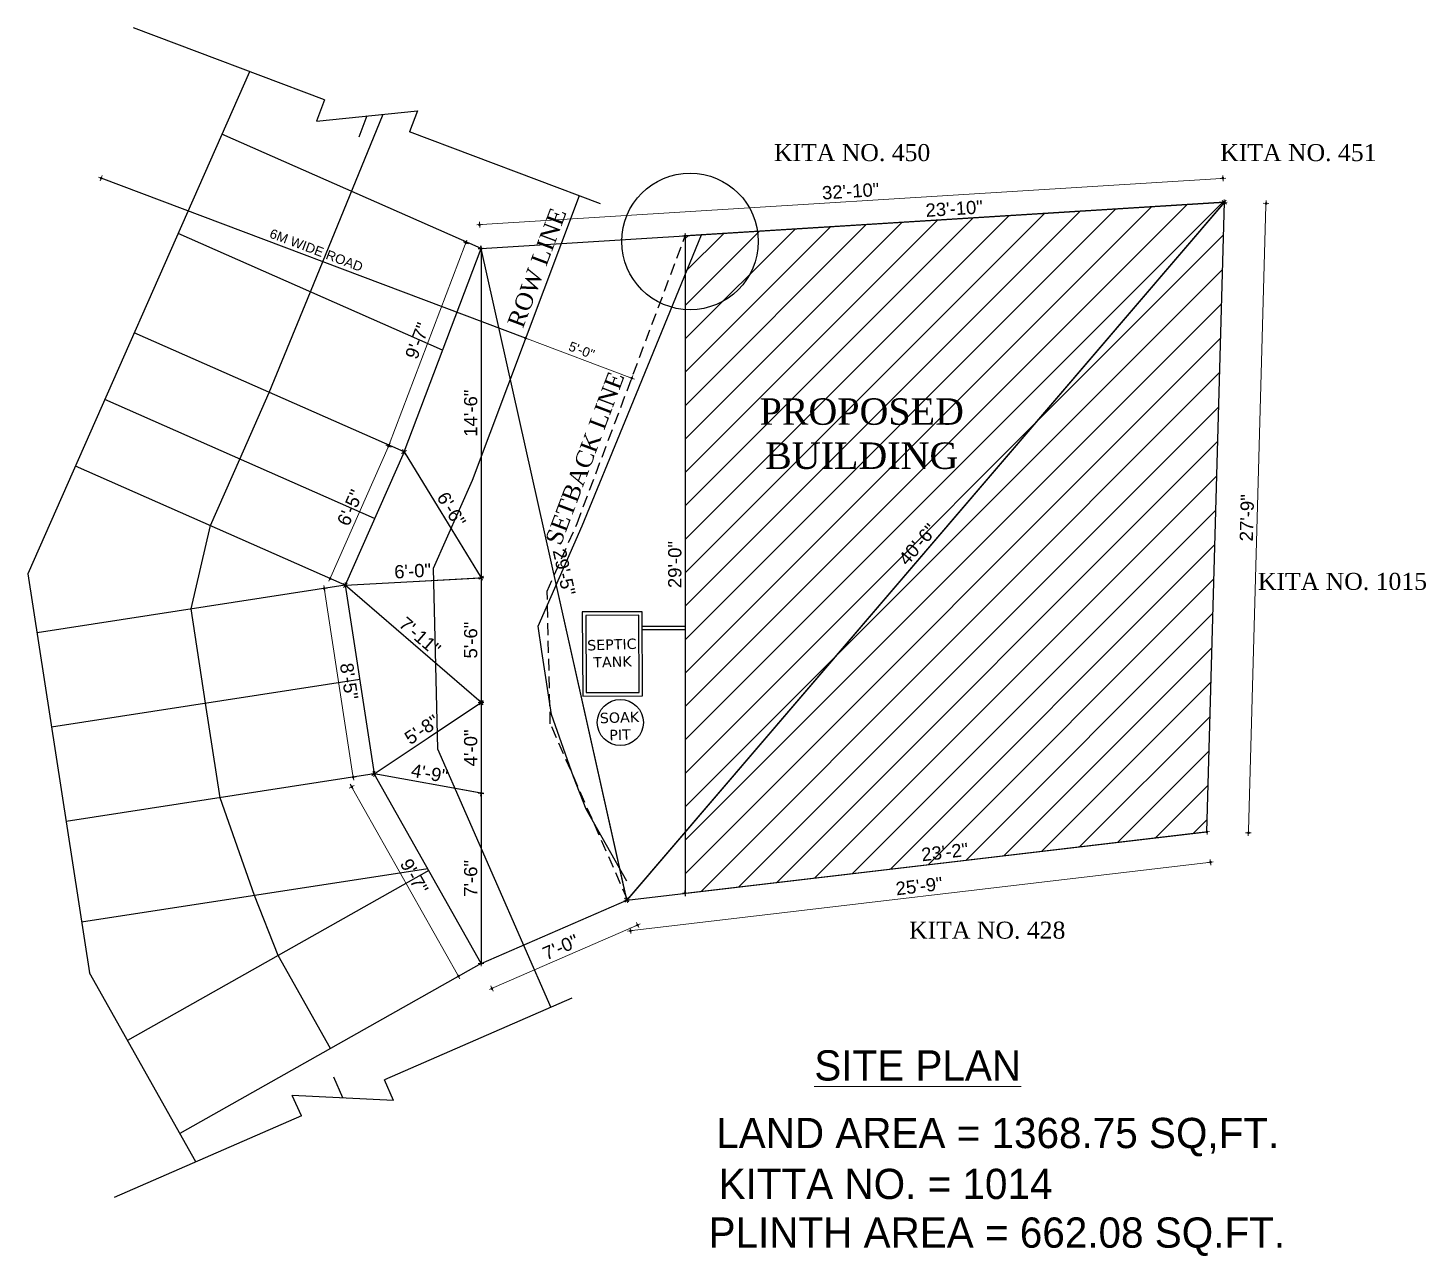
# Model space of a CAD drawing. Header units: inches. Extents: x 2449 to 13692, y -3765 to -1517.
# Drawn here: x 9117 to 9857, y -2265 to -1616 of the extents above; entities that cross this region are included whole.
import ezdxf
from ezdxf.enums import TextEntityAlignment as Align

# ---------------------------------------------------------------- set-up
doc = ezdxf.new("R2010")
doc.units = ezdxf.units.IN
doc.header["$LTSCALE"] = 0.5
doc.header["$MEASUREMENT"] = 0
doc.header["$PDMODE"] = 66
doc.linetypes.add('DASHED2', pattern=[0.375, 0.25, -0.125])
for name, color, linetype, lineweight in [('DW TEXT', 92, 'Continuous', 15), ('DW-SEC', 24, 'Continuous', 25), ('hatch', 9, 'Continuous', 0), ('Toilet', 7, 'Continuous', 25)]:
    doc.layers.add(name, color=color, linetype=linetype, lineweight=lineweight)
doc.styles.add('CEN', font='GOTHIC.TTF')
doc.styles.get("Standard").update_dxf_attribs({"font": 'arial.ttf'})
doc.dimstyles.new('S8', dxfattribs={"dimtxt": 5, "dimasz": 1, "dimexe": 6, "dimexo": 18, "dimgap": 1.9375, "dimtad": 1, "dimdec": 0, "dimzin": 3, "dimdsep": 46, "dimlunit": 4, "dimtxsty": 'Standard', "dimblk": 'dot 2', "dimcen": 12, "dimse1": 1, "dimse2": 1, "dimclrd": 1, "dimclre": 1, "dimclrt": 256, "dimadec": 0, "dimazin": 0, "dimtfac": 0.75, "dimtdec": 0, "dimtix": 1, "dimtmove": 1, "dimatfit": 3, "dimldrblk": 'DOT', "dimfxl": 1, "dimtolj": 1, "dimtzin": 0, "dimlwd": 9, "dimlwe": 9, "dimarcsym": 0})

# ---------------------------------------------------------------- blocks, each defined once
blk = doc.blocks.new('dot1')
at = {"layer": 'hatch'}
h = blk.add_hatch(color=256, dxfattribs=at)
edge = h.paths.add_edge_path()
edge.add_arc((0, 0), 1, 0, 360)
for p, q in [((3, 0), (-3, 0)), ((0, 3), (0, -3))]:
    blk.add_line(p, q, dxfattribs=at)
blk.add_circle((0, 0), 1, dxfattribs=at)
blk = doc.blocks.new('dot 2')
at = {"layer": 'hatch', "xscale": 0.5, "yscale": 0.5, "zscale": 0.5}
blk.add_blockref('dot1', (0, 0), dxfattribs=at)
blk = doc.blocks.new('*D832')
at = {"layer": 'Defpoints', "color": 0, "transparency": 16777216}
for p in [(9348.73, -1729.38), (9356.9, -1732.47), (9316.1, -1839.99)]:
    blk.add_point(p, dxfattribs=at)
at = {"layer": 'Toilet', "color": 1, "lineweight": 9, "transparency": 16777216}
blk.add_line((9308.29, -1835.96), (9348.38, -1730.31), dxfattribs=at)
for p, rotation in [((9348.73, -1729.38), 69.22128330167125), ((9307.94, -1836.9), 249.2212833016713)]:
    blk.add_blockref('dot 2', p, dxfattribs=dict(at, rotation=rotation))
at = {"layer": 'Toilet', "transparency": 16777216, "insert": (9323.18, -1781.18), "char_height": 7, "attachment_point": 5, "rotation": 69.22128}
blk.add_mtext('\\A1;9\'-7"', dxfattribs=at)
blk = doc.blocks.new('_Dot')
at = {"color": 0, "linetype": 'ByBlock', "lineweight": -2}
blk.add_line((-0.5, 0), (-1, 0), dxfattribs=at)
at = {"color": 0, "linetype": 'ByBlock', "const_width": 0.5}
blk.add_lwpolyline([(-0.25, 0, 1), (0.25, 0, 1)], format="xyb", close=True, dxfattribs=at)
blk = doc.blocks.new('*D833')
at = {"layer": 'Defpoints', "color": 0, "transparency": 16777216}
for p in [(9316.1, -1839.99), (9277.01, -1906.91), (9285.01, -1910.44)]:
    blk.add_point(p, dxfattribs=at)
at = {"layer": 'Toilet', "color": 1, "lineweight": 9, "transparency": 16777216}
blk.add_line((9307.7, -1837.38), (9277.41, -1905.99), dxfattribs=at)
for p, rotation in [((9308.1, -1836.46), 66.18332484006558), ((9277.01, -1906.91), 246.1833248400656)]:
    blk.add_blockref('dot 2', p, dxfattribs=dict(at, rotation=rotation))
at = {"layer": 'Toilet', "transparency": 16777216, "insert": (9287.52, -1869.46), "char_height": 7, "attachment_point": 5, "rotation": 66.18332}
blk.add_mtext('\\A1;6\'-5"', dxfattribs=at)
blk = doc.blocks.new('*D834')
at = {"layer": 'Defpoints', "color": 0, "transparency": 16777216}
for p in [(9285.01, -1910.44), (9300.37, -2010.26), (9289.25, -2011.97)]:
    blk.add_point(p, dxfattribs=at)
at = {"layer": 'Toilet', "color": 1, "lineweight": 9, "transparency": 16777216}
blk.add_line((9274.05, -1913.14), (9289.1, -2010.98), dxfattribs=at)
for p, rotation in [((9273.89, -1912.15), 98.7459783766436), ((9289.25, -2011.97), 278.7459783766436)]:
    blk.add_blockref('dot 2', p, dxfattribs=dict(at, rotation=rotation))
at = {"layer": 'Toilet', "transparency": 16777216, "insert": (9287.02, -1961.22), "char_height": 7, "attachment_point": 5, "rotation": 278.74598}
blk.add_mtext('\\A1;8\'-5"', dxfattribs=at)
blk = doc.blocks.new('*D835')
at = {"layer": 'Defpoints', "color": 0, "transparency": 16777216}
for p in [(9300.37, -2010.26), (9288.42, -2017), (9356.9, -2110.47)]:
    blk.add_point(p, dxfattribs=at)
at = {"layer": 'Toilet', "color": 1, "lineweight": 9, "transparency": 16777216}
blk.add_line((9344.46, -2116.34), (9288.91, -2017.87), dxfattribs=at)
for p, rotation in [((9288.42, -2017), 119.4291328499882), ((9344.95, -2117.21), 299.4291328499882)]:
    blk.add_blockref('dot 2', p, dxfattribs=dict(at, rotation=rotation))
at = {"layer": 'Toilet', "transparency": 16777216, "insert": (9321.48, -2064.4), "char_height": 7, "attachment_point": 5, "rotation": 299.42913}
blk.add_mtext('\\A1;9\'-7"', dxfattribs=at)
blk = doc.blocks.new('*D836')
at = {"layer": 'Defpoints', "color": 0, "transparency": 16777216}
for p in [(9300.37, -2010.26), (9300.37, -2010.26), (9356.9, -2020.47)]:
    blk.add_point(p, dxfattribs=at)
at = {"layer": 'Toilet', "color": 1, "lineweight": 9, "transparency": 16777216}
blk.add_line((9355.91, -2020.3), (9301.35, -2010.44), dxfattribs=at)
for p, rotation in [((9300.37, -2010.26), 169.7612448606986), ((9356.9, -2020.47), 349.7612448606986)]:
    blk.add_blockref('dot 2', p, dxfattribs=dict(at, rotation=rotation))
at = {"layer": 'Toilet', "transparency": 16777216, "insert": (9329.61, -2009.94), "char_height": 7, "attachment_point": 5, "rotation": 349.76124}
blk.add_mtext('\\A1;4\'-9"', dxfattribs=at)
blk = doc.blocks.new('*D837')
at = {"layer": 'Defpoints', "color": 0, "transparency": 16777216}
for p in [(9356.9, -1972.47), (9356.9, -1972.47), (9300.37, -2010.26)]:
    blk.add_point(p, dxfattribs=at)
at = {"layer": 'Toilet', "color": 1, "lineweight": 9, "transparency": 16777216}
blk.add_line((9301.2, -2009.71), (9356.07, -1973.03), dxfattribs=at)
for p, rotation in [((9356.9, -1972.47), 33.75990920513462), ((9300.37, -2010.26), 213.7599092051346)]:
    blk.add_blockref('dot 2', p, dxfattribs=dict(at, rotation=rotation))
at = {"layer": 'Toilet', "transparency": 16777216, "insert": (9325.57, -1986.79), "char_height": 7, "attachment_point": 5, "rotation": 33.75991}
blk.add_mtext('\\A1;5\'-8"', dxfattribs=at)
blk = doc.blocks.new('*D838')
at = {"layer": 'Defpoints', "color": 0, "transparency": 16777216}
for p in [(9285.01, -1910.44), (9285.01, -1910.44), (9356.9, -1972.47)]:
    blk.add_point(p, dxfattribs=at)
at = {"layer": 'Toilet', "color": 1, "lineweight": 9, "transparency": 16777216}
blk.add_line((9356.14, -1971.82), (9285.76, -1911.09), dxfattribs=at)
for p, rotation in [((9285.01, -1910.44), 139.2079858776081), ((9356.9, -1972.47), 319.2079858776081)]:
    blk.add_blockref('dot 2', p, dxfattribs=dict(at, rotation=rotation))
at = {"layer": 'Toilet', "transparency": 16777216, "insert": (9324.51, -1937.33), "char_height": 7, "attachment_point": 5, "rotation": 319.20799}
blk.add_mtext('\\A1;7\'-11"', dxfattribs=at)
blk = doc.blocks.new('*D839')
at = {"layer": 'Defpoints', "color": 0, "transparency": 16777216}
for p in [(9356.9, -1906.47), (9356.9, -1906.47), (9285.01, -1910.44)]:
    blk.add_point(p, dxfattribs=at)
at = {"layer": 'Toilet', "color": 1, "lineweight": 9, "transparency": 16777216}
blk.add_line((9286.01, -1910.38), (9355.9, -1906.53), dxfattribs=at)
for p, rotation in [((9356.9, -1906.47), 3.155220270786458), ((9285.01, -1910.44), 183.1552202707865)]:
    blk.add_blockref('dot 2', p, dxfattribs=dict(at, rotation=rotation))
at = {"layer": 'Toilet', "transparency": 16777216, "insert": (9320.65, -1902.95), "char_height": 7, "attachment_point": 5, "rotation": 3.15522}
blk.add_mtext('\\A1;6\'-0"', dxfattribs=at)
blk = doc.blocks.new('*D841')
at = {"layer": 'Defpoints', "color": 0, "transparency": 16777216}
for p in [(9356.9, -2020.47), (9356.9, -2020.47), (9356.9, -2110.47)]:
    blk.add_point(p, dxfattribs=at)
at = {"layer": 'Toilet', "color": 1, "lineweight": 9, "transparency": 16777216}
blk.add_line((9356.9, -2109.47), (9356.9, -2021.47), dxfattribs=at)
for p, rotation in [((9356.9, -2020.47), 90), ((9356.9, -2110.47), 270)]:
    blk.add_blockref('dot 2', p, dxfattribs=dict(at, rotation=rotation))
at = {"layer": 'Toilet', "transparency": 16777216, "insert": (9351.39, -2065.47), "char_height": 7, "attachment_point": 5, "rotation": 90}
blk.add_mtext('\\A1;7\'-6"', dxfattribs=at)
blk = doc.blocks.new('*D842')
at = {"layer": 'Defpoints', "color": 0, "transparency": 16777216}
for p in [(9356.9, -1972.47), (9356.9, -1972.47), (9356.9, -2020.47)]:
    blk.add_point(p, dxfattribs=at)
at = {"layer": 'Toilet', "color": 1, "lineweight": 9, "transparency": 16777216}
blk.add_line((9356.9, -2019.47), (9356.9, -1973.47), dxfattribs=at)
for p, rotation in [((9356.9, -1972.47), 90), ((9356.9, -2020.47), 270)]:
    blk.add_blockref('dot 2', p, dxfattribs=dict(at, rotation=rotation))
at = {"layer": 'Toilet', "transparency": 16777216, "insert": (9351.39, -1996.47), "char_height": 7, "attachment_point": 5, "rotation": 90}
blk.add_mtext('\\A1;4\'-0"', dxfattribs=at)
blk = doc.blocks.new('*D843')
at = {"layer": 'Defpoints', "color": 0, "transparency": 16777216}
for p in [(9356.9, -1906.47), (9356.9, -1906.47), (9356.9, -1972.47)]:
    blk.add_point(p, dxfattribs=at)
at = {"layer": 'Toilet', "color": 1, "lineweight": 9, "transparency": 16777216}
blk.add_line((9356.9, -1971.47), (9356.9, -1907.47), dxfattribs=at)
for p, rotation in [((9356.9, -1906.47), 90), ((9356.9, -1972.47), 270)]:
    blk.add_blockref('dot 2', p, dxfattribs=dict(at, rotation=rotation))
at = {"layer": 'Toilet', "transparency": 16777216, "insert": (9351.39, -1939.47), "char_height": 7, "attachment_point": 5, "rotation": 90}
blk.add_mtext('\\A1;5\'-6"', dxfattribs=at)
blk = doc.blocks.new('*D844')
at = {"layer": 'Defpoints', "color": 0, "transparency": 16777216}
for p in [(9356.9, -1732.47), (9356.9, -1732.47), (9356.9, -1906.47)]:
    blk.add_point(p, dxfattribs=at)
at = {"layer": 'Toilet', "color": 1, "lineweight": 9, "transparency": 16777216}
blk.add_line((9356.9, -1905.47), (9356.9, -1733.47), dxfattribs=at)
for p, rotation in [((9356.9, -1732.47), 90), ((9356.9, -1906.47), 270)]:
    blk.add_blockref('dot 2', p, dxfattribs=dict(at, rotation=rotation))
at = {"layer": 'Toilet', "transparency": 16777216, "insert": (9351.39, -1819.47), "char_height": 7, "attachment_point": 5, "rotation": 90}
blk.add_mtext('\\A1;14\'-6"', dxfattribs=at)
blk = doc.blocks.new('*D845')
at = {"layer": 'Defpoints', "color": 0, "transparency": 16777216}
for p in [(9433.93, -2076.97), (9439.66, -2090.14), (9356.9, -2110.47)]:
    blk.add_point(p, dxfattribs=at)
at = {"layer": 'Toilet', "color": 1, "lineweight": 9, "transparency": 16777216}
blk.add_line((9363.55, -2123.25), (9438.74, -2090.54), dxfattribs=at)
for p, rotation in [((9439.66, -2090.14), 23.50869655944876), ((9362.63, -2123.65), 203.5086965594488)]:
    blk.add_blockref('dot 2', p, dxfattribs=dict(at, rotation=rotation))
at = {"layer": 'Toilet', "transparency": 16777216, "insert": (9398.95, -2101.84), "char_height": 7, "attachment_point": 5, "rotation": 23.5087}
blk.add_mtext('\\A1;7\'-0"', dxfattribs=at)
blk = doc.blocks.new('*D846')
at = {"layer": 'Defpoints', "color": 0, "transparency": 16777216}
for p in [(9740.8, -2040.77), (9740.8, -2040.77), (9464.9, -2073.31)]:
    blk.add_point(p, dxfattribs=at)
at = {"layer": 'Toilet', "color": 1, "lineweight": 9, "transparency": 16777216}
blk.add_line((9465.89, -2073.2), (9739.81, -2040.89), dxfattribs=at)
for p, rotation in [((9740.8, -2040.77), 6.727351048225794), ((9464.9, -2073.31), 186.7273510482258)]:
    blk.add_blockref('dot 2', p, dxfattribs=dict(at, rotation=rotation))
at = {"layer": 'Toilet', "transparency": 16777216, "insert": (9602.2, -2051.57), "char_height": 7, "attachment_point": 5, "rotation": 6.72735}
blk.add_mtext('\\A1;23\'-2"', dxfattribs=at)
blk = doc.blocks.new('*D847')
at = {"layer": 'Defpoints', "color": 0, "transparency": 16777216}
for p in [(9740.8, -2040.77), (9742.71, -2056.94), (9433.93, -2076.97)]:
    blk.add_point(p, dxfattribs=at)
at = {"layer": 'Toilet', "color": 1, "lineweight": 9, "transparency": 16777216}
blk.add_line((9436.83, -2093.02), (9741.71, -2057.05), dxfattribs=at)
for p, rotation in [((9742.71, -2056.94), 6.727351048229242), ((9435.83, -2093.13), 186.7273510482293)]:
    blk.add_blockref('dot 2', p, dxfattribs=dict(at, rotation=rotation))
at = {"layer": 'Toilet', "transparency": 16777216, "insert": (9588.62, -2069.56), "char_height": 7, "attachment_point": 5, "rotation": 6.72735}
blk.add_mtext('\\A1;25\'-9"', dxfattribs=at)
blk = doc.blocks.new('*D849')
at = {"layer": 'Defpoints', "color": 0, "transparency": 16777216}
for p in [(9750.13, -1707.9), (9433.93, -2076.97), (9433.93, -2076.97)]:
    blk.add_point(p, dxfattribs=at)
at = {"layer": 'Toilet', "color": 1, "lineweight": 9, "transparency": 16777216}
blk.add_line((9749.48, -1708.66), (9434.58, -2076.21), dxfattribs=at)
for p, rotation in [((9750.13, -1707.9), 49.41106952184369), ((9433.93, -2076.97), 229.4110695218437)]:
    blk.add_blockref('dot 2', p, dxfattribs=dict(at, rotation=rotation))
at = {"layer": 'Toilet', "transparency": 16777216, "insert": (9587.84, -1888.85), "char_height": 7, "attachment_point": 5, "rotation": 49.41107}
blk.add_mtext('\\A1;40\'-6"', dxfattribs=at)
blk = doc.blocks.new('*D850')
at = {"layer": 'Defpoints', "color": 0, "transparency": 16777216}
for p in [(9464.9, -1725.73), (9464.9, -2073.31), (9464.9, -2073.31)]:
    blk.add_point(p, dxfattribs=at)
at = {"layer": 'Toilet', "color": 1, "lineweight": 9, "transparency": 16777216}
blk.add_line((9464.9, -1726.73), (9464.9, -2072.31), dxfattribs=at)
for p, rotation in [((9464.9, -1725.73), 90), ((9464.9, -2073.31), 270)]:
    blk.add_blockref('dot 2', p, dxfattribs=dict(at, rotation=rotation))
at = {"layer": 'Toilet', "transparency": 16777216, "insert": (9459.39, -1899.52), "char_height": 7, "attachment_point": 5, "rotation": 90}
blk.add_mtext('\\A1;29\'-0"', dxfattribs=at)
blk = doc.blocks.new('*D851')
at = {"layer": 'Defpoints', "color": 0, "transparency": 16777216}
for p in [(9750.13, -1707.9), (9464.9, -1725.73), (9464.9, -1725.73)]:
    blk.add_point(p, dxfattribs=at)
at = {"layer": 'Toilet', "color": 1, "lineweight": 9, "transparency": 16777216}
blk.add_line((9749.13, -1707.96), (9465.9, -1725.66), dxfattribs=at)
for p, rotation in [((9750.13, -1707.9), 3.575827605927389), ((9464.9, -1725.73), 183.5758276059274)]:
    blk.add_blockref('dot 2', p, dxfattribs=dict(at, rotation=rotation))
at = {"layer": 'Toilet', "transparency": 16777216, "insert": (9607.17, -1711.31), "char_height": 7, "attachment_point": 5, "rotation": 3.57583}
blk.add_mtext('\\A1;23\'-10"', dxfattribs=at)
blk = doc.blocks.new('*D853')
at = {"layer": 'Defpoints', "color": 0, "transparency": 16777216}
for p in [(9356.9, -1732.47), (9356.9, -1732.47), (9433.93, -2076.97)]:
    blk.add_point(p, dxfattribs=at)
at = {"layer": 'Toilet', "color": 1, "lineweight": 9, "transparency": 16777216}
blk.add_line((9433.71, -2075.99), (9357.12, -1733.45), dxfattribs=at)
for p, rotation in [((9356.9, -1732.47), 102.6038913630155), ((9433.93, -2076.97), 282.6038913630155)]:
    blk.add_blockref('dot 2', p, dxfattribs=dict(at, rotation=rotation))
at = {"layer": 'Toilet', "transparency": 16777216, "insert": (9400.79, -1903.52), "char_height": 7, "attachment_point": 5, "rotation": 282.60389}
blk.add_mtext('\\A1;29\'-5"', dxfattribs=at)
blk = doc.blocks.new('*D854')
at = {"layer": 'Defpoints', "color": 0, "transparency": 16777216}
for p in [(9155.81, -1695.25), (9155.81, -1695.25), (9380.41, -1779.84)]:
    blk.add_point(p, dxfattribs=at)
at = {"layer": 'Toilet', "color": 1, "lineweight": 9, "transparency": 16777216}
blk.add_line((9379.47, -1779.48), (9156.74, -1695.61), dxfattribs=at)
for p, rotation in [((9155.81, -1695.25), 159.3643143933793), ((9380.41, -1779.84), 339.3643143933793)]:
    blk.add_blockref('dot 2', p, dxfattribs=dict(at, rotation=rotation))
at = {"layer": 'Toilet', "transparency": 16777216, "insert": (9269.7, -1733.31), "char_height": 5, "attachment_point": 5, "rotation": 339.36431}
blk.add_mtext('\\A1;6M WIDE ROAD', dxfattribs=at)
blk = doc.blocks.new('*D855')
at = {"layer": 'Defpoints', "color": 0, "transparency": 16777216}
for p in [(9380.41, -1779.84), (9436.56, -1800.98), (9436.56, -1800.98)]:
    blk.add_point(p, dxfattribs=at)
at = {"layer": 'Toilet', "color": 1, "lineweight": 9, "transparency": 16777216}
blk.add_line((9381.34, -1780.19), (9435.62, -1800.63), dxfattribs=at)
for p, rotation in [((9380.41, -1779.84), 159.3643143933787), ((9436.56, -1800.98), 339.3643143933787)]:
    blk.add_blockref('dot 2', p, dxfattribs=dict(at, rotation=rotation))
at = {"layer": 'Toilet', "transparency": 16777216, "insert": (9410.07, -1786.21), "char_height": 5, "attachment_point": 5, "rotation": 339.36431}
blk.add_mtext('\\A1;5\'-0"', dxfattribs=at)

msp = doc.modelspace()

# ---------------------------------------------------------------- hatches: boundary and pattern name
at = {"layer": 'DW-SEC'}
h = msp.add_hatch(dxfattribs=at)
h.set_pattern_fill('ANSI31', color=256, scale=100)
h.set_pattern_definition([(45, (567.734, 0), (-8.838835, 8.838835), [])])
h.paths.add_polyline_path([(9750.13, -1707.9), (9464.9, -2040.82), (9464.9, -2073.31), (9740.8, -2040.77)])
h.paths.add_polyline_path([(9750.13, -1707.9), (9464.9, -1725.73), (9464.9, -2040.82)], flags=17)
h.paths.add_polyline_path([(9584.23, -1904.23), (9602.71, -1882.66), (9591.76, -1873.27), (9573.27, -1894.85)], flags=24)
h.paths.add_polyline_path([(9502.13, -1856.9), (9614.82, -1856.9), (9614.82, -1803.68), (9502.13, -1803.68)], flags=24)

# ---------------------------------------------------------------- linework, layer by layer
at = {"color": 4, "ltscale": 5}
for p, q in [((9442.14, -1933.84), (9464.9, -1933.84)), ((9442.18, -1932.02), (9464.9, -1932.02))]:
    msp.add_line(p, q, dxfattribs=at)
for points in [[(9442.33, -1968.9), (9442.08, -1924.43), (9410.38, -1924.56), (9410.62, -1969.03)], [(9440.49, -1967.08), (9440.26, -1926.27), (9412.22, -1926.38), (9412.44, -1967.19)]]:
    msp.add_lwpolyline(points, close=True, dxfattribs=at)
msp.add_circle((9430.53, -1983.01), 12.18, dxfattribs=at)
at = {"layer": 'Toilet'}
for p, q in [((9273.99, -1653.83), (9172.92, -1615.77)), ((9234.34, -1638.9), (9117.14, -1904.42)), ((9273.99, -1653.83), (9269.76, -1665.06)), ((9269.76, -1665.06), (9323.14, -1659.52)), ((9296.45, -1662.29), (9292.22, -1673.52)), ((9323.14, -1659.52), (9318.91, -1670.75)), ((9419.98, -1708.81), (9318.91, -1670.75)), ((9356.9, -1732.47), (9219.76, -1671.94)), ((9380.41, -1779.84), (9155.81, -1695.25)), ((9408.75, -1704.58), (9352.07, -1855.09)), ((9356.9, -1732.47), (9750.13, -1707.9)), ((9750.13, -1707.9), (9433.93, -2076.97)), ((9740.8, -2040.77), (9750.13, -1707.9)), ((9336.5, -1786.23), (9196.57, -1724.47)), ((9316.1, -1839.99), (9356.9, -1732.47)), ((9356.9, -1732.47), (9356.9, -2110.47)), ((9433.93, -2076.97), (9356.9, -1732.47)), ((9356.9, -1732.47), (9356.9, -2020.47)), ((9356.9, -1732.47), (9356.9, -1972.47)), ((9356.9, -1732.47), (9356.9, -1906.47)), ((9316.1, -1839.99), (9173.39, -1777)), ((9300.55, -1875.22), (9157.84, -1812.22)), ((9316.1, -1839.99), (9285.01, -1910.44)), ((9316.1, -1839.99), (9356.9, -1906.47)), ((9285.01, -1910.44), (9142.29, -1847.44)), ((9352.07, -1855.09), (9331.51, -1901.67)), ((9117.14, -1904.42), (9149.61, -2115.48)), ((9285.01, -1910.44), (9356.9, -1906.47)), ((9331.51, -1901.67), (9333.78, -1996.94)), ((9285.01, -1910.44), (9121.93, -1935.53)), ((9356.9, -1972.47), (9285.01, -1910.44)), ((9285.01, -1910.44), (9300.37, -2010.26)), ((9292.69, -1960.35), (9129.6, -1985.44)), ((9300.37, -2010.26), (9356.9, -1972.47)), ((9333.78, -1996.94), (9393.82, -2133.67)), ((9300.37, -2010.26), (9137.28, -2035.35)), ((9356.9, -2020.47), (9300.37, -2010.26)), ((9356.9, -2110.47), (9300.37, -2010.26)), ((9433.93, -2076.97), (9740.8, -2040.77)), ((9328.63, -2060.37), (9145.47, -2088.55)), ((9329.17, -2061.32), (9169.78, -2151.24)), ((9356.9, -2110.47), (9433.93, -2076.97)), ((9356.9, -2110.47), (9197.51, -2200.39)), ((9205.97, -2215.39), (9149.61, -2115.48)), ((9404.82, -2128.89), (9305.79, -2171.97)), ((9283.78, -2181.54), (9278.95, -2170.55)), ((9310.58, -2182.88), (9305.79, -2171.97)), ((9261.77, -2191.11), (9256.98, -2180.2)), ((9310.58, -2182.88), (9256.98, -2180.2)), ((9261.77, -2191.11), (9162.73, -2234.19))]:
    msp.add_line(p, q, dxfattribs=at)
at = {"layer": 'Toilet', "color": 3}
for points in [[(9277.21, -2155.43), (9249.48, -2106.28), (9237.05, -2074.46), (9218.82, -2022.81), (9211.15, -1972.89), (9203.47, -1922.98), (9213.65, -1878.94), (9229.2, -1843.72), (9244.74, -1808.5), (9266.54, -1755.35), (9305.06, -1661.39)], [(9433.98, -2066.99), (9412.51, -2028.93), (9405.8, -2011.76), (9394.17, -1978.79), (9389.05, -1945.52), (9386.98, -1932.02), (9393.87, -1916.4), (9410.38, -1879), (9433.08, -1823.64), (9473.45, -1725.19)]]:
    msp.add_lwpolyline(points, dxfattribs=at)
at = {"layer": 'Toilet'}
msp.add_lwpolyline([(9750.13, -1707.9), (9464.9, -1725.73), (9464.9, -2073.31), (9740.8, -2040.77)], close=True, dxfattribs=at)
at = {"layer": 'Toilet', "linetype": 'DASHED2', "ltscale": 50}
msp.add_lwpolyline([(9434.42, -2076.91), (9393.48, -1983.67), (9391.81, -1913.64), (9407.63, -1877.8), (9464.9, -1725.73)], dxfattribs=at)
at = {"layer": 'Toilet', "color": 3}
msp.add_circle((9467.41, -1728.64), 36.12, dxfattribs=at)

# ---------------------------------------------------------------- texts
at = {"attachment_point": 2}
for s, width, insert, char_height in [('{\\fTimes New Roman|b0|i0|c0|p18;KITA NO. 450}', 111.9394, (9553.17, -1677.16), 9), ('{\\fTimes New Roman|b0|i0|c0|p18;KITA NO. 451}', 111.9394, (9789.24, -1677.16), 9), ('{\\fTimes New Roman|b0|i0|c0|p18;PROPOSED BUILDING}', 139.5602, (9558.25, -1811.6), 14), ('{\\fTimes New Roman|b0|i0|c0|p18;KITA NO. 1015}', 111.9394, (9812.58, -1903.91), 9), ('{\\fTimes New Roman|b0|i0|c0|p18;KITA NO. 428}', 111.9394, (9624.65, -2088.34), 9)]:
    msp.add_mtext_dynamic_manual_height_columns(s, width=width, gutter_width=50, heights=[0], dxfattribs=dict(at, insert=insert, char_height=char_height))
at = {"char_height": 9, "attachment_point": 2, "rotation": 69.36431}
for s, insert in [('{\\fTimes New Roman|b0|i0|c0|p18;ROW LINE}', (9382.17, -1740.93)), ('{\\fTimes New Roman|b0|i0|c0|p18;SETBACK LINE}', (9407.49, -1841.73))]:
    msp.add_mtext_dynamic_manual_height_columns(s, width=111.9394, gutter_width=50, heights=[0], dxfattribs=dict(at, insert=insert))
at = {"color": 0, "char_height": 5.4884, "width": 97.8815, "attachment_point": 2, "rotation": 1.93532}
for s, insert in [('{\\fVerdana|b0|i0|c0|p34;SEPTIC \\PTANK}', (9425.95, -1939.04)), ('{\\fVerdana|b0|i0|c0|p34;SOAK \\PPIT}', (9429.97, -1977.61))]:
    msp.add_mtext(s, dxfattribs=dict(at, insert=insert))
at = {"layer": 'DW TEXT', "ltscale": 0.13, "style": 'CEN'}
for s, p in [('%%USITE PLAN', (9587.85, -2164.36)), ('LAND AREA = 1368.75 SQ,FT.', (9630.21, -2200.1)), ('KITTA NO. = 1014  ', (9576.78, -2227.02)), ('PLINTH AREA = 662.08 SQ.FT.', (9629.71, -2252.76))]:
    msp.add_text(s, height=16, dxfattribs=at).set_placement(p, align=Align.MIDDLE_CENTER)

# ---------------------------------------------------------------- dimensions: what is measured, and where the dimension line sits
at = {"layer": 'Toilet'}
for p1, p2, distance in [((9356.9, -1732.47), (9750.13, -1707.9), 12.68), ((9740.8, -2040.77), (9750.13, -1707.9), -22.01), ((9316.1, -1839.99), (9356.9, -1906.47), 0)]:
    msp.add_aligned_dim(p1=p1, p2=p2, distance=distance, dimstyle='S8', override={"dimtxt": 7, "dimfxl": 2, "dimfxlon": 1, "dimarcsym": 1}, dxfattribs=at).render()
dim = msp.add_aligned_dim(p1=(9380.41, -1779.84), p2=(9155.81, -1695.25), distance=0, text='6M WIDE ROAD', dimstyle='S8', override={"dimfxl": 2, "dimfxlon": 1, "dimarcsym": 1}, dxfattribs=at)
dim.commit()
dim.dimension.update_dxf_attribs({"geometry": '*D854', "text_midpoint": (9269.7, -1733.31)})
for p1, p2, distance, override, picture, middle in [((9750.13, -1707.9), (9433.93, -2076.97), 0, {"dimtxt": 7, "dimfxl": 2, "dimfxlon": 1, "dimarcsym": 1}, '*D849', (9587.84, -1888.85)), ((9750.13, -1707.9), (9464.9, -1725.73), 0, {"dimtxt": 7, "dimfxl": 2, "dimfxlon": 1, "dimarcsym": 1}, '*D851', (9607.17, -1711.31)), ((9316.1, -1839.99), (9356.9, -1732.47), 8.73, {"dimtxt": 7, "dimfxl": 2, "dimfxlon": 1, "dimarcsym": 1}, '*D832', (9323.18, -1781.18)), ((9433.93, -2076.97), (9356.9, -1732.47), 0, {"dimtxt": 7, "dimfxl": 2, "dimfxlon": 1, "dimarcsym": 1}, '*D853', (9400.79, -1903.52)), ((9380.41, -1779.84), (9436.56, -1800.98), 0, {"dimfxl": 2, "dimfxlon": 1, "dimarcsym": 1}, '*D855', (9410.07, -1786.21)), ((9316.1, -1839.99), (9285.01, -1910.44), -8.74, {"dimtxt": 7, "dimfxl": 2, "dimfxlon": 1, "dimarcsym": 1}, '*D833', (9287.52, -1869.46)), ((9285.01, -1910.44), (9356.9, -1906.47), 0, {"dimtxt": 7, "dimfxl": 2, "dimfxlon": 1, "dimarcsym": 1}, '*D839', (9320.65, -1902.95)), ((9285.01, -1910.44), (9300.37, -2010.26), -11.24, {"dimtxt": 7, "dimfxl": 2, "dimfxlon": 1, "dimarcsym": 1}, '*D834', (9287.02, -1961.22)), ((9356.9, -1972.47), (9285.01, -1910.44), 0, {"dimtxt": 7, "dimfxl": 2, "dimfxlon": 1, "dimarcsym": 1}, '*D838', (9324.51, -1937.33)), ((9300.37, -2010.26), (9356.9, -1972.47), 0, {"dimtxt": 7, "dimfxl": 2, "dimfxlon": 1, "dimarcsym": 1}, '*D837', (9325.57, -1986.79)), ((9356.9, -2020.47), (9300.37, -2010.26), 0, {"dimtxt": 7, "dimfxl": 2, "dimfxlon": 1, "dimarcsym": 1}, '*D836', (9329.61, -2009.94)), ((9356.9, -2110.47), (9300.37, -2010.26), 13.72, {"dimtxt": 7, "dimfxl": 2, "dimfxlon": 1, "dimarcsym": 1}, '*D835', (9321.48, -2064.4)), ((9433.93, -2076.97), (9740.8, -2040.77), -16.28, {"dimtxt": 7, "dimfxl": 2, "dimfxlon": 1, "dimarcsym": 1}, '*D847', (9588.62, -2069.56)), ((9464.9, -2073.31), (9740.8, -2040.77), 0, {"dimtxt": 7, "dimfxl": 2, "dimfxlon": 1, "dimarcsym": 1}, '*D846', (9602.2, -2051.57)), ((9356.9, -2110.47), (9433.93, -2076.97), -14.37, {"dimtxt": 7, "dimfxl": 2, "dimfxlon": 1, "dimarcsym": 1}, '*D845', (9398.95, -2101.84))]:
    dim = msp.add_aligned_dim(p1=p1, p2=p2, distance=distance, dimstyle='S8', override=override, dxfattribs=at)
    dim.commit()
    dim.dimension.update_dxf_attribs({"geometry": picture, "text_midpoint": middle})
for base, p1, p2, picture, middle in [((9464.9, -2073.31), (9464.9, -1725.73), (9464.9, -2073.31), '*D850', (9459.39, -1899.52)), ((9356.9, -1732.47), (9356.9, -1906.47), (9356.9, -1732.47), '*D844', (9351.39, -1819.47)), ((9356.9, -1906.47), (9356.9, -1972.47), (9356.9, -1906.47), '*D843', (9351.39, -1939.47)), ((9356.9, -1972.47), (9356.9, -2020.47), (9356.9, -1972.47), '*D842', (9351.39, -1996.47)), ((9356.9, -2020.47), (9356.9, -2110.47), (9356.9, -2020.47), '*D841', (9351.39, -2065.47))]:
    dim = msp.add_linear_dim(base=base, p1=p1, p2=p2, angle=90, dimstyle='S8', override={"dimtxt": 7, "dimfxl": 2, "dimfxlon": 1, "dimarcsym": 1}, dxfattribs=at)
    dim.commit()
    dim.dimension.update_dxf_attribs({"geometry": picture, "text_midpoint": middle})

doc.saveas('drawing.dxf')
